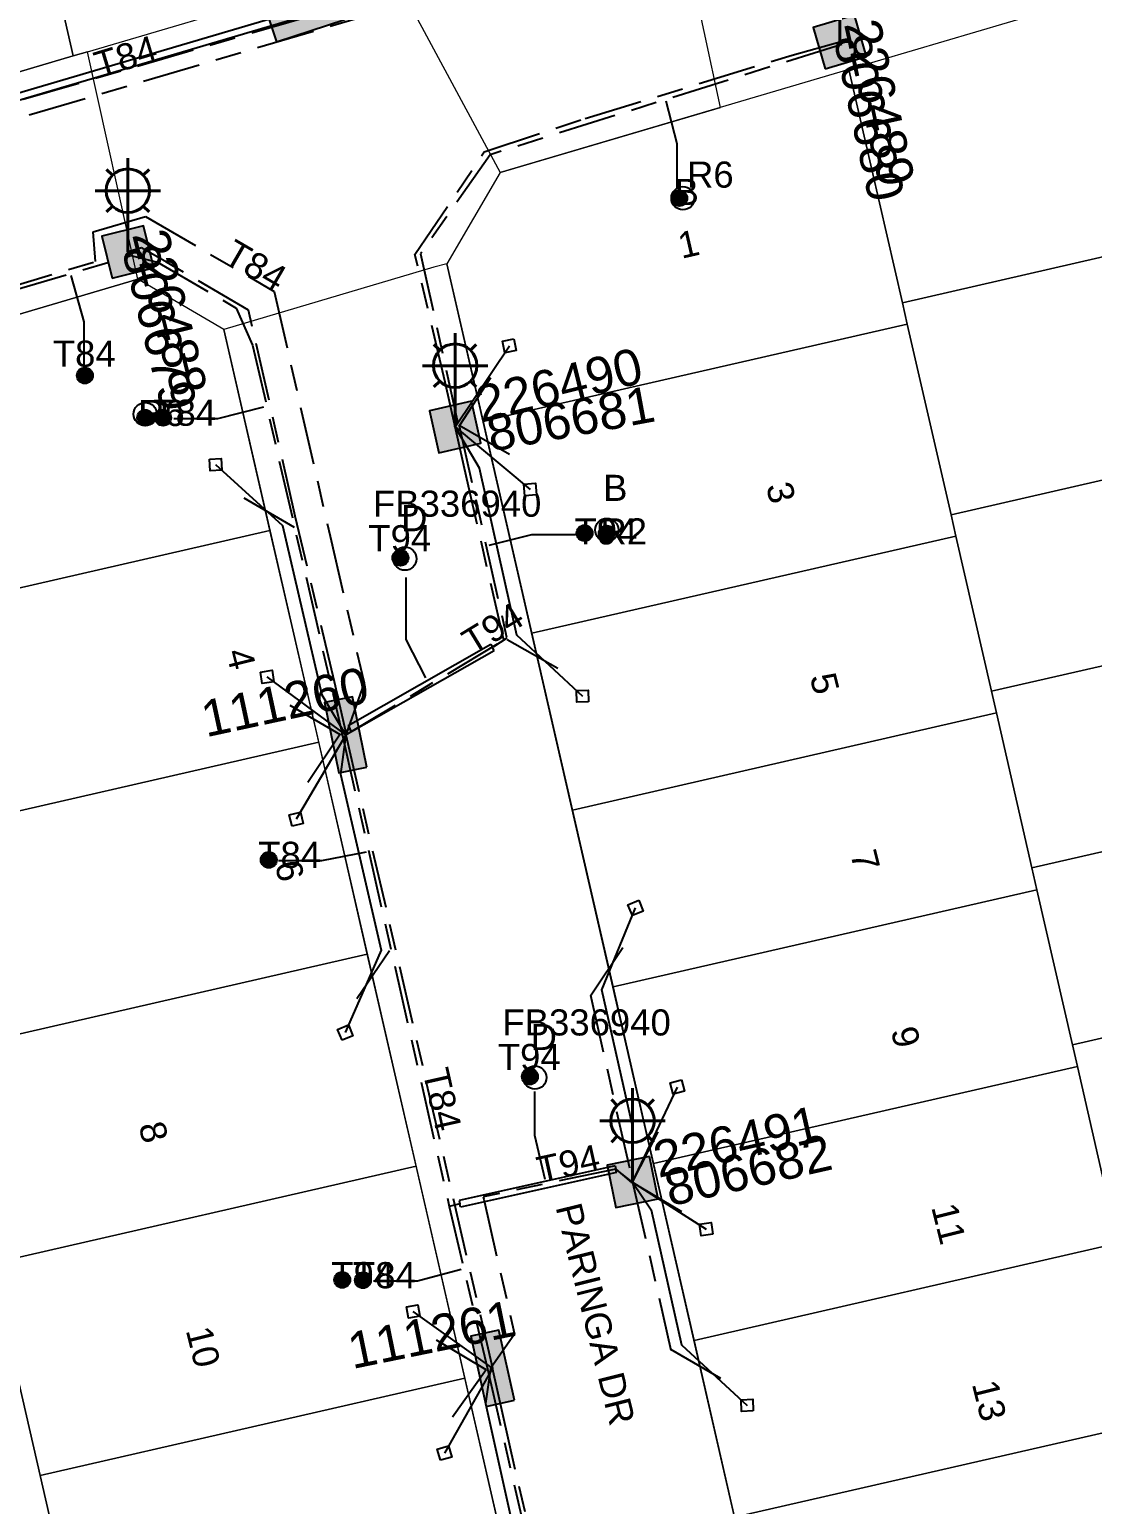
# Model space of a CAD drawing. Header units: metres. Extents: x 303957 to 307239, y 6268736 to 6272503.
# Drawn here: x 305887.2 to 305960.5, y 6269547.9 to 6269649.5 of the extents above; entities that cross this region are included whole.
import ezdxf
from ezdxf.enums import TextEntityAlignment as Align

# ---------------------------------------------------------------- set-up
doc = ezdxf.new("R2010")
doc.units = ezdxf.units.M
doc.linetypes.add('Cable Exist UG', pattern=[8.2, 4, -1.2, 1.8, -1.2])
doc.layers.get('0').update_dxf_attribs({"color": 6})
doc.layers.add('Cadastre Land Parcels_SP_EXT', color=9, linetype='Continuous', lineweight=5)
doc.layers.add('Cadastre Roads_SP_EXT', color=9, linetype='Continuous', lineweight=5)
for name, color, linetype in [('Duct_SP_EXT', 7, 'Continuous'), ('Equip_SP_SL_EXT', 7, 'Continuous'), ('Mains_HV_EXT', 7, 'Continuous'), ('Mains_LV_EXT', 7, 'Continuous'), ('Mains_LV_SL_EXT', 7, 'Continuous'), ('Services_SP_EXT', 7, 'Continuous'), ('SupportsUG_SP_LV_EXT', 7, 'Continuous'), ('SupportsUG_SP_LV_SL_EXT', 7, 'Continuous'), ('Trench_SP_EXT', 7, 'Continuous')]:
    doc.layers.add(name, color=color, linetype=linetype)
doc.styles.add('COLUMN_LABEL', font='arial.ttf')
doc.styles.add('iecARIAL', font='arial.ttf', dxfattribs={"height": 2})
doc.styles.add('POLE_LABEL', font='arial.ttf')
doc.styles.get("Standard").update_dxf_attribs({"font": 'arial.ttf'})

# ---------------------------------------------------------------- blocks, each defined once
blk = doc.blocks.new('COLUMN_EXT')
blk.add_hatch(color=256).paths.add_polyline_path([(-1.49, 1.48), (-1.49, -1.49), (1.48, -1.49), (1.48, 1.48)])
blk.add_lwpolyline([(-1.49, -1.49), (1.48, -1.49), (1.48, 1.48), (-1.49, 1.48)], close=True)
for tag, height, style, flags, p in [('ASSET_NUM', 2.5, 'COLUMN_LABEL', 8, (2, 2)), ('STRUCTURE_PLANT_NUMBER', 0.2, 'POLE_LABEL', 9, (1.81, 0.03)), ('STREET_CODE', 0.2, 'COLUMN_LABEL', 9, (1.81, -0.2))]:
    blk.add_attdef(tag, text='', height=height, dxfattribs=dict(style=style, flags=flags)).set_placement(p, align=Align.MIDDLE_LEFT)
at = {"flags": 9}
for tag, p in [('COLUMN_TYPE', (1.81, -0.4)), ('OWNED_BY', (1.81, -0.6)), ('STATE', (1.81, -0.8)), ('USAGE', (1.81, -1)), ('STREETNAME', (1.81, -1.6)), ('SUBURB', (1.81, -1.8)), ('LEGEND', (1.81, -1.2)), ('LOCATION', (1.81, -1.4)), ('NOTES', (1.81, -2))]:
    blk.add_attdef(tag, text='', height=0.2, dxfattribs=at).set_placement(p, align=Align.MIDDLE_LEFT)
at = {"flags": 1}
blk.add_attdef('Z', (1.81, -2.35), '', height=0.2, dxfattribs=at)
blk = doc.blocks.new('PILLAR_EXT')
blk.add_hatch(color=256).paths.add_polyline_path([(-2.475, 0.99), (-2.475, -0.99), (2.475, -0.99), (2.475, 0.99)])
blk.add_lwpolyline([(-2.475, -0.99), (2.475, -0.99), (2.475, 0.99), (-2.475, 0.99)], close=True)
at = {"style": 'iecARIAL', "flags": 8}
blk.add_attdef('ASSET_NUM', (1.5, 3.5), '', height=2.5, dxfattribs=at)
for tag, p, flags in [('OWNED_BY', (0, -0.2), 9), ('STATE', (0, -0.4), 9), ('SUPPORT_TYPE', (0, -0.6), 9), ('USAGE', (0, -0.8), 9), ('LEGEND', (0, -1), 9), ('LOCATION', (0, -1.2), 9), ('STREETNAME', (0, -1.8), 9), ('SUBURB', (0, -2), 1), ('NOTES', (0, -1.4), 9), ('PARENT', (0, -1.6), 9)]:
    blk.add_attdef(tag, p, '', height=0.2, dxfattribs=dict(flags=flags))
blk = doc.blocks.new('DUCT_EXT')
blk.add_circle((0, 0.8), 0.8)
at = {"flags": 1}
blk.add_attdef('Z', (0, 0), '', height=0.2, dxfattribs=at)
at = {"flags": 9}
for tag, p in [('DUCT_CODE', (0, 0)), ('XSECT_TYPE', (0, -0.2)), ('STATE', (0, -0.6)), ('FB_REFERENCE', (0, -0.4)), ('NOTES', (0, -0.8))]:
    blk.add_attdef(tag, text='', height=0.2, dxfattribs=at).set_placement(p, align=Align.MIDDLE_LEFT)
blk = doc.blocks.new('SL_LANTERN_EXT')
at = {"lineweight": 40}
for p, q in [((0, 1.97), (0, 6.47)), ((-1.46, 5.68), (-1.06, 5.28)), ((1.46, 5.68), (1.06, 5.28)), ((-2.25, 4.22), (2.25, 4.22)), ((-1.46, 2.76), (-1.06, 3.16)), ((1.46, 2.76), (1.06, 3.16)), ((0, 0), (0, 2.72))]:
    blk.add_line(p, q, dxfattribs=at)
blk.add_circle((0, 4.22), 1.5, dxfattribs=at)
at = {"style": 'iecARIAL', "flags": 8}
blk.add_attdef('ASSET_NUM', (1.5, 1.5), '', height=2.5, dxfattribs=at)
for tag, p, height, flags in [('CONSTRUCTED_VOLTAGE', (0.98, -0.65), 0.2, 9), ('CONTROL_TYPE', (0.98, -0.85), 0.2, 9), ('LANTERN_PURPOSE', (0.98, -1.05), 0.2, 9), ('LNUMBER', (2.18, -3.25), 2.5, 8), ('OPERATING_VOLTAGE', (0.98, -1.65), 0.2, 9), ('ORIENTATION', (0.98, -1.85), 0.2, 9), ('OWNED_BY', (0.98, -2.05), 0.2, 9), ('LANTERN_TYPE', (0.98, -1.25), 0.2, 9), ('NO_PHASES', (0.98, -1.45), 0.2, 9), ('STATE', (0.98, -2.25), 0.2, 9), ('USAGE', (0.98, -2.45), 0.2, 9), ('CEXIST', (0.98, -2.65), 0.2, 9), ('CNEW', (0.98, -2.85), 0.2, 9), ('CNUMBER', (0.98, -3.05), 0.2, 9), ('CREMOVE', (0.98, -3.25), 0.2, 9), ('CREPLACE', (0.98, -3.45), 0.2, 9), ('LKINGHEIGHT', (0.98, -3.65), 0.2, 9), ('LBRACKET', (0.98, -3.85), 0.2, 9), ('LBRACKETVOCAB', (0.98, -4.05), 0.2, 9), ('LCATEGORY', (0.98, -4.25), 0.2, 9), ('LCHARGE1', (0.98, -4.45), 0.2, 9), ('LCHARGE1PERCENT', (0.98, -4.65), 0.2, 9), ('LCHARGE2', (0.98, -4.85), 0.2, 9), ('LCHARGE2PERCENT', (0.98, -5.05), 0.2, 9), ('LCHARGE3', (0.98, -5.25), 0.2, 9), ('LCHARGE3PERCENT', (0.98, -5.45), 0.2, 9), ('LEXIST', (0.98, -5.65), 0.2, 9), ('LLAMP', (0.98, -5.85), 0.2, 9), ('LLAMPVOCAB', (0.98, -6.05), 0.2, 9), ('LMAST', (0.98, -6.25), 0.2, 9), ('LMASTVOCAB', (0.98, -6.45), 0.2, 9), ('LNEW', (0.98, -6.65), 0.2, 9), ('LANTNUMBER', (0.98, -6.85), 0.2, 9), ('LOUTREACH', (0.98, -7.25), 0.2, 9), ('LOUTREACHVOCAB', (0.98, -7.45), 0.2, 9), ('LRATECODE', (0.98, -7.65), 0.2, 9), ('LREMOVE', (0.98, -7.85), 0.2, 9), ('LREPLACE', (0.98, -8.05), 0.2, 9), ('LTYPE', (0.98, -8.25), 0.2, 9), ('STREETNAME', (0.98, -9.25), 0.2, 9), ('LTYPEVOCAB', (0.98, -8.45), 0.2, 9), ('LEGEND', (0.98, -8.65), 0.2, 9), ('LOCATION', (0.98, -8.85), 0.2, 9), ('NOTES', (0.98, -9.05), 0.2, 9), ('SUBURB', (0.98, -9.45), 0.2, 1)]:
    blk.add_attdef(tag, p, '', height=height, dxfattribs=dict(flags=flags))
blk = doc.blocks.new('CCP_EXT')
at = {"flags": 9}
for tag, p in [('STATE', (0, -1.8)), ('USAGE', (0, -1.2)), ('LEGEND', (0, -1.4)), ('LIFE_SUPPORT', (0, -1.6)), ('NOTES', (0, -2))]:
    blk.add_attdef(tag, text='', height=0.2, dxfattribs=at).set_placement(p, align=Align.MIDDLE_LEFT)
blk.add_wipeout([(0, 0.57), (0.57, 0), (0, -0.57), (-0.57, 0)])
blk.add_lwpolyline([(-0.57, 0), (0, 0.57), (0.57, 0), (0, -0.57), (-0.57, 0)])
at = {"flags": 1}
blk.add_attdef('Z', (0, 0), '', height=0.2, dxfattribs=at)
at = {"flags": 9}
for tag, p in [('CCP_TYPE', (0, 0)), ('CONSTRUCTED_VOLTAGE', (0, -0.2)), ('OPERATING_VOLTAGE', (0, -0.6)), ('ORIENTATION', (0, -0.8)), ('OWNED_BY', (0, -1)), ('NO_PHASES', (0, -0.4))]:
    blk.add_attdef(tag, text='', height=0.2, dxfattribs=at).set_placement(p, align=Align.MIDDLE_LEFT)
blk = doc.blocks.new('CABLE_LARGE_EXT')
h = blk.add_hatch(color=256)
edge = h.paths.add_edge_path()
edge.add_arc((0, 0.55), 0.55, 0, 360)
blk.add_circle((0, 0.55), 0.55)
at = {"flags": 1}
blk.add_attdef('Z', (0, 0), '', height=0.2, dxfattribs=at)
at = {"flags": 9}
for tag, p in [('COND_CODE', (0, 0)), ('STATE', (0, -0.4)), ('XSECT_SIZE', (0, -0.6)), ('FB_REFERENCE', (0, -0.2)), ('NOTES', (0, -0.8))]:
    blk.add_attdef(tag, text='', height=0.2, dxfattribs=at).set_placement(p, align=Align.MIDDLE_LEFT)

msp = doc.modelspace()

# ---------------------------------------------------------------- linework, layer by layer
at = {"layer": 'Cadastre Land Parcels_SP_EXT', "linetype": 'Continuous'}
for points in [[(305891.25, 6269648.01), (305905.27, 6269652.15), (305898.54, 6269681.45), (305894.97, 6269680.39), (305883.54, 6269677.01), (305890.26, 6269647.72), (305891.25, 6269648.01)], [(305890.26, 6269647.72), (305883.54, 6269677.01), (305877.68, 6269675.28), (305868.19, 6269672.48), (305874.92, 6269643.18), (305890.26, 6269647.72)], [(305976.59, 6269637.4), (305973.6, 6269650.42), (305967.69, 6269653.88), (305943.71, 6269646.79), (305947.39, 6269630.71), (305976.59, 6269637.4)], [(305947.73, 6269629.24), (305947.39, 6269630.71), (305943.71, 6269646.79), (305919.68, 6269639.69), (305916.01, 6269633.4), (305918.5, 6269622.54), (305947.73, 6269629.24)], [(305979.95, 6269622.79), (305976.59, 6269637.4), (305947.39, 6269630.71), (305947.73, 6269629.24), (305950.74, 6269616.1), (305979.95, 6269622.79)], [(305903.81, 6269615.02), (305900.63, 6269628.87), (305894.71, 6269632.33), (305870.68, 6269625.23), (305874.56, 6269608.31), (305903.81, 6269615.02)], [(305951.08, 6269614.63), (305950.74, 6269616.1), (305947.73, 6269629.24), (305918.5, 6269622.54), (305921.85, 6269607.93), (305951.08, 6269614.63)], [(305982.74, 6269610.61), (305979.95, 6269622.79), (305950.74, 6269616.1), (305951.08, 6269614.63), (305953.52, 6269603.94), (305982.74, 6269610.61)], [(305907.17, 6269600.42), (305903.81, 6269615.02), (305874.56, 6269608.31), (305874.74, 6269607.54), (305877.87, 6269593.9), (305877.91, 6269593.71), (305907.17, 6269600.42)], [(305953.87, 6269602.44), (305953.52, 6269603.94), (305951.08, 6269614.63), (305921.85, 6269607.93), (305924.65, 6269595.74), (305953.87, 6269602.44)], [(305985.54, 6269598.44), (305984.81, 6269601.61), (305982.74, 6269610.61), (305953.52, 6269603.94), (305953.87, 6269602.44), (305956.32, 6269591.76), (305985.54, 6269598.44)], [(305956.66, 6269590.26), (305956.32, 6269591.76), (305953.87, 6269602.44), (305924.65, 6269595.74), (305927.45, 6269583.56), (305956.66, 6269590.26)], [(305910.52, 6269585.81), (305907.17, 6269600.42), (305877.91, 6269593.71), (305880.67, 6269581.69), (305881.27, 6269579.11), (305910.52, 6269585.81)], [(305988.34, 6269586.27), (305985.54, 6269598.44), (305956.32, 6269591.76), (305956.66, 6269590.26), (305959.11, 6269579.57), (305988.34, 6269586.27)], [(305959.45, 6269578.07), (305959.11, 6269579.57), (305956.66, 6269590.26), (305927.45, 6269583.56), (305930.24, 6269571.38), (305959.45, 6269578.07)], [(305991.13, 6269574.1), (305990.7, 6269575.96), (305988.34, 6269586.27), (305959.11, 6269579.57), (305959.45, 6269578.07), (305961.9, 6269567.39), (305991.13, 6269574.1)], [(305913.88, 6269571.2), (305910.52, 6269585.81), (305881.27, 6269579.11), (305883.47, 6269569.5), (305884.62, 6269564.5), (305913.88, 6269571.2)], [(305962.24, 6269565.89), (305961.9, 6269567.39), (305959.45, 6269578.07), (305930.24, 6269571.38), (305933.04, 6269559.19), (305962.24, 6269565.89)], [(305917.24, 6269556.59), (305913.88, 6269571.2), (305884.62, 6269564.5), (305886.27, 6269557.31), (305887.97, 6269549.89), (305917.24, 6269556.59)], [(305965.03, 6269553.71), (305964.69, 6269555.2), (305962.24, 6269565.89), (305933.04, 6269559.19), (305935.83, 6269547.01), (305965.03, 6269553.71)], [(305889.4, 6269543.66), (305887.97, 6269549.89), (305886.27, 6269557.31), (305857.03, 6269550.6), (305860.16, 6269536.94), (305889.4, 6269543.66)], [(305920.37, 6269542.96), (305917.24, 6269556.59), (305887.97, 6269549.89), (305889.4, 6269543.66), (305891.1, 6269536.25), (305920.37, 6269542.96)], [(305967.81, 6269541.58), (305967.48, 6269543.05), (305965.03, 6269553.71), (305935.83, 6269547.01), (305938.61, 6269534.89), (305967.81, 6269541.58)]]:
    msp.add_lwpolyline(points, close=True, dxfattribs=at)
at = {"layer": 'Cadastre Roads_SP_EXT', "linetype": 'Continuous'}
for points in [[(305934.85, 6269644.17), (305931.49, 6269659.91), (305919.68, 6269656.41), (305911.9, 6269654.11), (305919.68, 6269639.69), (305934.85, 6269644.17)], [(305870.68, 6269625.23), (305894.71, 6269632.33), (305891.25, 6269648.01), (305890.26, 6269647.72), (305874.92, 6269643.18), (305867.2, 6269640.9), (305859.57, 6269638.65), (305844.23, 6269634.11), (305843.67, 6269633.95), (305846.64, 6269618.13), (305870.68, 6269625.23)]]:
    msp.add_lwpolyline(points, close=True, dxfattribs=at)
at = {"layer": 'Duct_SP_EXT'}
for p, q in [((305906.29, 6269650.98), (305880.25, 6269643.31)), ((305906.42, 6269650.52), (305880.39, 6269642.85)), ((305909.21, 6269601.57), (305919.03, 6269607.17)), ((305909.44, 6269601.15), (305919.27, 6269606.75)), ((305919.03, 6269607.17), (305919.15, 6269606.96)), ((305919.27, 6269606.75), (305919.15, 6269606.96)), ((305909.21, 6269601.57), (305909.32, 6269601.36)), ((305909.44, 6269601.15), (305909.32, 6269601.36)), ((305927.6, 6269571.23), (305916.84, 6269568.85)), ((305927.6, 6269571.23), (305927.65, 6269571)), ((305927.7, 6269570.76), (305927.65, 6269571)), ((305927.7, 6269570.76), (305916.94, 6269568.38)), ((305916.84, 6269568.85), (305916.89, 6269568.61)), ((305916.94, 6269568.38), (305916.89, 6269568.61))]:
    msp.add_line(p, q, dxfattribs=at)
for points in [[(305931.86, 6269638.63), (305931.86, 6269641.66), (305931.12, 6269644.61)], [(305891.02, 6269626.34), (305891.02, 6269629.39), (305890.12, 6269632.58)], [(305897.18, 6269622.73), (305900.23, 6269622.73), (305903.39, 6269623.53)], [(305924.87, 6269614.72), (305921.84, 6269614.72), (305918.89, 6269613.97)], [(305913.17, 6269611.77), (305913.17, 6269610.51), (305913.17, 6269607.5), (305914.54, 6269604.85)], [(305904.41, 6269592.26), (305907.39, 6269592.26), (305910.46, 6269592.86)], [(305922.04, 6269576.36), (305922.04, 6269573.34), (305922.75, 6269570.32)], [(305910.94, 6269563.3), (305913.99, 6269563.3), (305916.99, 6269564.11)]]:
    msp.add_lwpolyline(points, dxfattribs=at)
at = {"layer": 'Mains_HV_EXT', "linetype": 'Cable Exist UG'}
msp.add_lwpolyline([(305871.5, 6269639.03), (305919.99, 6269653.31), (305992.52, 6269674.92), (306111.55, 6269709.92)], dxfattribs=at)
at = {"layer": 'Mains_LV_EXT', "linetype": 'Cable Exist UG'}
for points in [[(305878.93, 6269642.45), (305906.3, 6269650.39)], [(305909.03, 6269600.93), (305919.92, 6269607.45), (305919.92, 6269607.45), (305917.37, 6269618.57), (305916.57, 6269622.15)], [(305928.8, 6269570.11), (305927.65, 6269571), (305918.5, 6269569.1), (305918.54, 6269568.92), (305918.54, 6269568.92), (305920.67, 6269559.62), (305919, 6269557.25)]]:
    msp.add_lwpolyline(points, dxfattribs=at)
at = {"layer": 'Services_SP_EXT'}
msp.add_lwpolyline([(305919, 6269557.25), (305918.67, 6269554.86), (305918.67, 6269554.86), (305921.23, 6269543.28), (305918.7, 6269537.63)], dxfattribs=at)
at = {"layer": 'Trench_SP_EXT', "linetype": 'Cable Exist UG'}
for points in [[(305870.2, 6269626.86), (305894.05, 6269633.9)], [(305916.86, 6269622.21), (305919.3, 6269625.96)], [(305916.85, 6269622.26), (305920.61, 6269620.11)], [(305916.86, 6269622.23), (305920.12, 6269607.65)], [(305905.51, 6269615.23), (305901.46, 6269617.57)], [(305920.14, 6269607.59), (305919.21, 6269606.99)], [(305920.16, 6269607.49), (305923.91, 6269605.37)], [(305908.67, 6269600.94), (305904.87, 6269603.15)], [(305908.66, 6269600.97), (305906.2, 6269597.31)], [(305909.32, 6269601.36), (305908.67, 6269600.94)], [(305925.89, 6269582.95), (305928.35, 6269586.61)], [(305912.05, 6269586.04), (305909.58, 6269582.39)], [(305925.89, 6269582.98), (305928.8, 6269570.11)], [(305928.74, 6269570.01), (305931.07, 6269574.59)], [(305927.65, 6269571), (305928.72, 6269570.09)], [(305928.8, 6269570.11), (305931.44, 6269558.53)], [(305916.89, 6269568.61), (305916.17, 6269568.42)], [(305916.17, 6269568.42), (305918.81, 6269557.23)], [(305918.72, 6269557.17), (305914.83, 6269559.48)], [(305931.4, 6269558.6), (305935.17, 6269556.41)], [(305918.72, 6269557.17), (305916.13, 6269553.55)], [(305918.81, 6269557.23), (305924.78, 6269531.2)]]:
    msp.add_lwpolyline(points, dxfattribs=at)

# ---------------------------------------------------------------- block references
at = {"layer": 'Duct_SP_EXT', "rotation": 269.3760947820292}
for name in ['DUCT_EXT', 'CABLE_LARGE_EXT']:
    msp.add_blockref(name, (305931.47, 6269637.92), dxfattribs=at)
at = {"layer": 'Duct_SP_EXT'}
for name, p in [('CABLE_LARGE_EXT', (305891.06, 6269625.14)), ('DUCT_EXT', (305895.22, 6269622.23)), ('CABLE_LARGE_EXT', (305895.22, 6269622.23)), ('CABLE_LARGE_EXT', (305896.45, 6269622.23)), ('DUCT_EXT', (305927.02, 6269614.25)), ('CABLE_LARGE_EXT', (305925.49, 6269614.28)), ('CABLE_LARGE_EXT', (305927.02, 6269614.25)), ('CABLE_LARGE_EXT', (305912.8, 6269612.58)), ('DUCT_EXT', (305913.11, 6269612.27)), ('CABLE_LARGE_EXT', (305903.73, 6269591.76)), ('DUCT_EXT', (305922.07, 6269576.51)), ('CABLE_LARGE_EXT', (305921.72, 6269576.83)), ('CABLE_LARGE_EXT', (305908.79, 6269562.82)), ('CABLE_LARGE_EXT', (305910.22, 6269562.79))]:
    msp.add_blockref(name, p, dxfattribs=at)
at = {"layer": 'Equip_SP_SL_EXT'}
ref = msp.add_blockref('SL_LANTERN_EXT', (305943.08, 6269648.69), dxfattribs=at)
ref.add_attrib('ASSET_NUM', '226489', dxfattribs={"layer": '0', "height": 2.5, "rotation": 282.3446, "style": 'iecARIAL'}).set_placement((305944.58, 6269650.19), align=Align.MIDDLE_LEFT)
ref = msp.add_blockref('SL_LANTERN_EXT', (305894.02, 6269634.21), dxfattribs=at)
ref.add_attrib('ASSET_NUM', '226488', dxfattribs={"layer": '0', "height": 2.5, "rotation": 283.9658, "style": 'iecARIAL'}).set_placement((305895.52, 6269635.71), align=Align.MIDDLE_LEFT)
ref = msp.add_blockref('SL_LANTERN_EXT', (305916.57, 6269622.15), dxfattribs=at)
ref.add_attrib('ASSET_NUM', '226490', dxfattribs={"layer": '0', "height": 2.5, "rotation": 13.9093, "style": 'iecARIAL'}).set_placement((305918.07, 6269623.65), align=Align.MIDDLE_LEFT)
ref = msp.add_blockref('SL_LANTERN_EXT', (305928.8, 6269570.11), dxfattribs=at)
ref.add_attrib('ASSET_NUM', '226491', dxfattribs={"layer": '0', "height": 2.5, "rotation": 12.8378, "style": 'iecARIAL'}).set_placement((305930.3, 6269571.61), align=Align.MIDDLE_LEFT)
at = {"layer": 'SupportsUG_SP_LV_EXT'}
ref = msp.add_blockref('PILLAR_EXT', (305906.3, 6269650.39), dxfattribs=dict(at, rotation=18.16240010999047))
ref.add_attrib('ASSET_NUM', '106626', dxfattribs={"layer": '0', "height": 2.5, "rotation": 282.2474, "style": 'iecARIAL'}).set_placement((305907.8, 6269653.89), align=Align.MIDDLE_RIGHT)
ref = msp.add_blockref('PILLAR_EXT', (305909.03, 6269600.93), dxfattribs=dict(at, rotation=101.5669000273941))
ref.add_attrib('ASSET_NUM', '111260', dxfattribs={"layer": '0', "height": 2.5, "rotation": 12.1509, "style": 'iecARIAL'}).set_placement((305910.53, 6269604.43), align=Align.MIDDLE_RIGHT)
ref = msp.add_blockref('PILLAR_EXT', (305919.15, 6269557.28), dxfattribs=dict(at, rotation=102.5018929142321))
ref.add_attrib('ASSET_NUM', '111261', dxfattribs={"layer": '0', "height": 2.5, "rotation": 11.5751, "style": 'iecARIAL'}).set_placement((305920.65, 6269560.78), align=Align.MIDDLE_RIGHT)
at = {"layer": 'SupportsUG_SP_LV_SL_EXT'}
ref = msp.add_blockref('COLUMN_EXT', (305943.08, 6269648.69), dxfattribs=dict(at, rotation=16.4656996222614))
ref.add_attrib('ASSET_NUM', '806680', dxfattribs={"layer": '0', "height": 2.5, "rotation": 282.3446, "style": 'COLUMN_LABEL'}).set_placement((305945.08, 6269649.44), align=Align.TOP_LEFT)
ref = msp.add_blockref('COLUMN_EXT', (305894.02, 6269634.21), dxfattribs=dict(at, rotation=13.96580769932921))
ref.add_attrib('ASSET_NUM', '806679', dxfattribs={"layer": '0', "height": 2.5, "rotation": 283.9658, "style": 'COLUMN_LABEL'}).set_placement((305896.02, 6269634.96), align=Align.TOP_LEFT)
ref = msp.add_blockref('COLUMN_EXT', (305916.57, 6269622.14), dxfattribs=dict(at, rotation=192.7972947394168))
ref.add_attrib('ASSET_NUM', '806681', dxfattribs={"layer": '0', "height": 2.5, "rotation": 10.515, "style": 'COLUMN_LABEL'}).set_placement((305918.57, 6269622.89), align=Align.TOP_LEFT)
ref = msp.add_blockref('COLUMN_EXT', (305928.8, 6269570.11), dxfattribs=dict(at, rotation=191.4254965929942))
ref.add_attrib('ASSET_NUM', '806682', dxfattribs={"layer": '0', "height": 2.5, "rotation": 12.8667, "style": 'COLUMN_LABEL'}).set_placement((305930.8, 6269570.86), align=Align.TOP_LEFT)

# ---------------------------------------------------------------- texts
at = {"layer": 'Cadastre Land Parcels_SP_EXT', "linetype": 'Continuous'}
for s, rotation, p in [('1', 12.8766, (305932.17, 6269633.73)), ('3', 283.9896, (305937.98, 6269618.09)), ('4', 284.007, (305900.77, 6269606.64)), ('5', 283.9903, (305941, 6269604.94)), ('7', 283.9858, (305943.79, 6269592.75)), ('6', 284.0107, (305904.13, 6269592.03)), ('9', 283.988, (305946.58, 6269580.57)), ('8', 284.0097, (305894.75, 6269574.02)), ('11', 283.9902, (305949.37, 6269568.39)), ('10', 284.0097, (305898, 6269559.9)), ('13', 283.9869, (305952.17, 6269556.2))]:
    msp.add_text(s, height=1.8, rotation=rotation, dxfattribs=at).set_placement(p)
at = {"layer": 'Cadastre Roads_SP_EXT'}
msp.add_text('PARINGA DR', height=1.8, rotation=283.9882, dxfattribs=at).set_placement((305923.48, 6269568.39))
at = {"layer": 'Duct_SP_EXT'}
for s, p in [('R6', (305932.55, 6269638.64)), ('B', (305931.69, 6269637.44)), ('T84', (305888.85, 6269626.3)), ('R6', (305894.73, 6269622.21)), ('T84', (305895.77, 6269622.23)), ('B', (305926.77, 6269617.05)), ('FB336940', (305910.91, 6269615.96)), ('D', (305912.85, 6269614.96)), ('T94', (305924.8, 6269614.05)), ('R2', (305926.58, 6269614.05)), ('T94', (305910.59, 6269613.58)), ('T84', (305903, 6269591.76)), ('FB336940', (305919.83, 6269580.21)), ('D', (305921.77, 6269579.21)), ('T94', (305919.51, 6269577.83)), ('T94', (305908.04, 6269562.8)), ('T84', (305909.53, 6269562.79))]:
    msp.add_text(s, height=1.8, dxfattribs=at).set_placement(p)
at = {"layer": 'Mains_LV_EXT'}
for s, rotation, p in [('T84', 16.8496, (305892.05, 6269646.19)), ('T84', 329.8583, (305900.5, 6269633.59)), ('T94', 31.3158, (305917.78, 6269606.36)), ('T84', 282.6962, (305914.32, 6269577.73)), ('T94', 12.4908, (305922.44, 6269570.04))]:
    msp.add_text(s, height=1.8, rotation=rotation, dxfattribs=at).set_placement(p)

# ---------------------------------------------------------------- next in the draw order: block references
at = {"layer": 'Services_SP_EXT'}
for p, rotation in [((305920.31, 6269627.74), 236.2154388159273), ((305900.08, 6269619.54), 318.0840900545241), ((305921.74, 6269617.84), 140.2154385172287), ((305903.62, 6269604.92), 323.5669000640441), ((305925.34, 6269603.59), 137.0193604769059), ((305905.62, 6269595.12), 59.56689999074499), ((305929.01, 6269589), 247.646746948621), ((305909, 6269580.41), 67.52005820466812), ((305931.89, 6269576.66), 239.4254966367912), ((305933.87, 6269566.86), 143.4254968113357), ((305913.68, 6269561.19), 324.5018929755804), ((305936.7, 6269554.72), 137.2962040206343), ((305915.84, 6269551.43), 60.50189294961869)]:
    msp.add_blockref('CCP_EXT', p, dxfattribs=dict(at, rotation=rotation))

# ---------------------------------------------------------------- next in the draw order: linework, layer by layer
at = {"layer": 'Cadastre Roads_SP_EXT', "linetype": 'Continuous'}
msp.add_lwpolyline([(305934.71, 6269504.49), (305945.04, 6269506.87), (305916.01, 6269633.4), (305915.1, 6269633.16), (305900.63, 6269628.87), (305929.42, 6269503.58), (305934.71, 6269504.49)], close=True, dxfattribs=at)
at = {"layer": 'Mains_LV_EXT', "linetype": 'Cable Exist UG'}
for points in [[(305874.58, 6269622.21), (305877.06, 6269622.32), (305877.08, 6269629.18), (305877.08, 6269629.18), (305891.78, 6269633.55), (305891.63, 6269635.59), (305891.63, 6269635.59), (305895.23, 6269636.66), (305904.1, 6269631.49), (305907.95, 6269614.62), (305907.95, 6269614.62), (305910.3, 6269604.52), (305909.03, 6269600.93)], [(305909.03, 6269600.93), (305919.15, 6269557.28)], [(305936.67, 6269534), (305934.64, 6269535.49), (305924.62, 6269533.26), (305924.37, 6269534.32), (305924.37, 6269534.32), (305919.83, 6269554.2), (305919.15, 6269557.28)]]:
    msp.add_lwpolyline(points, dxfattribs=at)
at = {"layer": 'Mains_LV_SL_EXT', "linetype": 'Cable Exist UG'}
for points in [[(305916.57, 6269622.15), (305915.88, 6269625.24), (305915.88, 6269625.24), (305913.8, 6269634.03), (305918.58, 6269641.11), (305925.54, 6269643.41), (305939.8, 6269647.77), (305943.08, 6269648.69)], [(305909.09, 6269600.96), (305908.26, 6269604.58), (305908.26, 6269604.58), (305905.56, 6269616), (305902.34, 6269630.2), (305896.68, 6269633.5), (305894.96, 6269634.49), (305894.02, 6269634.21)]]:
    msp.add_lwpolyline(points, dxfattribs=at)
at = {"layer": 'Services_SP_EXT'}
for points in [[(305916.57, 6269622.15), (305920.31, 6269627.74)], [(305916.57, 6269622.15), (305921.74, 6269617.84)], [(305916.57, 6269622.14), (305918.23, 6269619.33), (305918.23, 6269619.33), (305920.81, 6269607.82), (305925.34, 6269603.59)], [(305909.03, 6269600.93), (305907.42, 6269603.66), (305907.42, 6269603.66), (305904.69, 6269615.33), (305900.08, 6269619.54)], [(305909.03, 6269600.93), (305903.62, 6269604.92)], [(305909.03, 6269600.93), (305905.62, 6269595.12)], [(305909.03, 6269600.93), (305908.68, 6269598.21), (305908.68, 6269598.21), (305911.48, 6269586.08), (305909, 6269580.41)], [(305928.8, 6269570.11), (305928.81, 6269573.9), (305928.81, 6269573.9), (305926.69, 6269583.36), (305929.01, 6269589)], [(305928.8, 6269570.11), (305931.89, 6269576.66)], [(305928.8, 6269570.11), (305933.87, 6269566.86)], [(305928.8, 6269570.11), (305930.09, 6269568.2), (305930.09, 6269568.2), (305932.18, 6269558.89), (305936.7, 6269554.72)], [(305919.15, 6269557.28), (305913.68, 6269561.19)], [(305919.15, 6269557.28), (305915.84, 6269551.43)]]:
    msp.add_lwpolyline(points, dxfattribs=at)
at = {"layer": 'Trench_SP_EXT', "linetype": 'Cable Exist UG'}
for points in [[(305943.22, 6269648.51), (305918.98, 6269640.91), (305914.19, 6269634.07), (305916.76, 6269622.4)], [(305894.05, 6269633.9), (305894.23, 6269633.96), (305896.07, 6269633.5), (305896.07, 6269633.5), (305901.49, 6269630.34), (305902.62, 6269627.78), (305902.62, 6269627.78), (305908.78, 6269601)], [(305908.78, 6269601), (305908.78, 6269600.98), (305916.17, 6269568.42)], [(305928.72, 6269570.12), (305932.58, 6269567.85)]]:
    msp.add_lwpolyline(points, dxfattribs=at)

doc.saveas('drawing.dxf')
